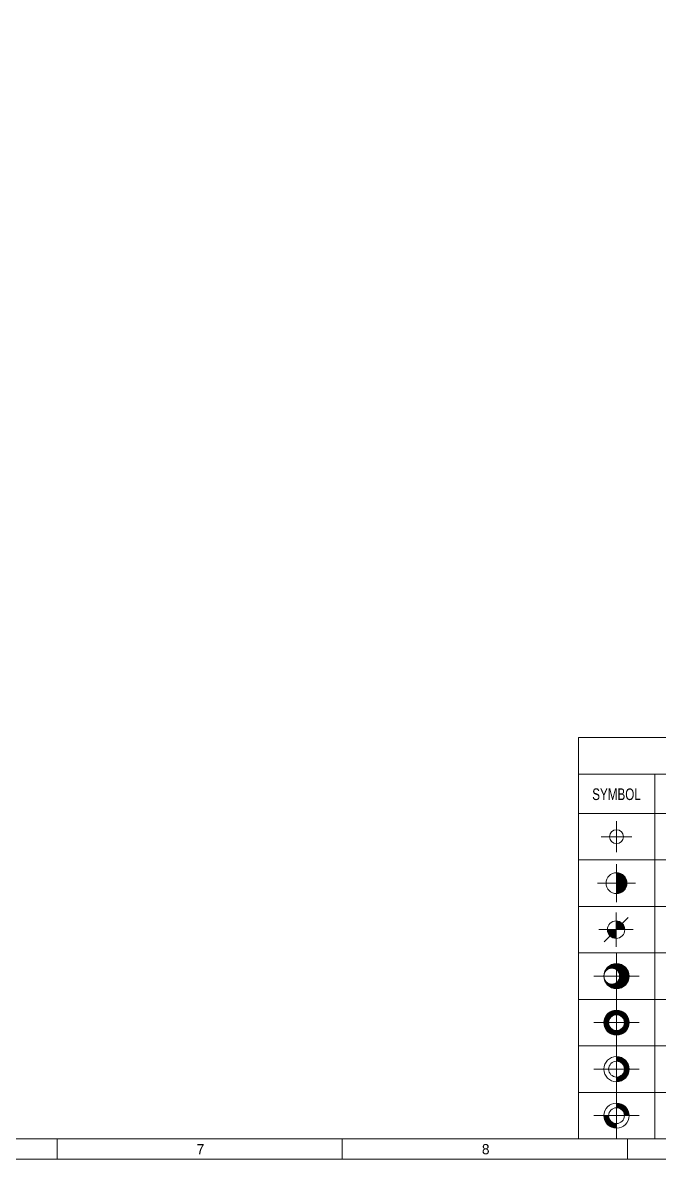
# Model space of a CAD drawing. Header units: feet. Extents: x -874657 to -867941, y -373275 to -356294.
# Drawn here: x -871366 to -870119, y -361038 to -358810 of the extents above; entities that cross this region are included whole.
import ezdxf
from ezdxf.enums import TextEntityAlignment as Align

# ---------------------------------------------------------------- set-up
doc = ezdxf.new("R2010")
doc.units = ezdxf.units.FT
doc.header["$LTSCALE"] = 1350
doc.header["$MEASUREMENT"] = 0
doc.layers.get('0').update_dxf_attribs({"lineweight": 0})
doc.styles.add('RomanD', font='CENTAUR.TTF')
doc.styles.add('RomanS', font='')
doc.styles.get('RomanS').set_extended_font_data('AR CENA')
pattern_1 = [(90, (-500843.74, -7416.415), (-38.5674495, 2e-15), [])]

# ---------------------------------------------------------------- blocks, each defined once
blk = doc.blocks.new('SSQQ')
for p, q in [((1489373.91, -273085.85), (1489373.91, -273080.85)), ((1489443.91, -273085.85), (1489443.91, -273080.85)), ((1489513.91, -273085.85), (1489513.91, -273080.85))]:
    blk.add_line(p, q)
for points in [[(1489794.41, -273085.85), (1488953.41, -273085.85), (1488953.41, -272491.85), (1489794.41, -272491.85)], [(1489789.41, -273080.85), (1488958.41, -273080.85), (1488958.41, -272496.85), (1489789.41, -272496.85)]]:
    blk.add_lwpolyline(points, close=True)
at = {"style": 'RomanS'}
for s, p in [('7', (1489408.19, -273084.62)), ('8', (1489478.19, -273084.62))]:
    blk.add_text(s, height=2.5, dxfattribs=at).set_placement(p)
blk = doc.blocks.new('*X3')
at = {"color": 0, "linetype": 'Continuous'}
for p, q in [((80.2, 139.42), (80.2, 139.55)), ((80.3, 139.67), (80.3, 139.87)), ((80.4, 139.84), (80.4, 140.11)), ((80.5, 139.98), (80.5, 140.29)), ((80.6, 140.09), (80.6, 140.45)), ((80.7, 140.19), (80.7, 140.58)), ((80.8, 140.27), (80.8, 140.7)), ((80.9, 140.34), (80.9, 140.81)), ((81, 140.4), (81, 140.91)), ((81.1, 140.45), (81.1, 140.99)), ((81.2, 140.49), (81.2, 141.07)), ((81.3, 140.52), (81.3, 141.14)), ((81.4, 140.55), (81.4, 141.21)), ((81.5, 140.57), (81.5, 141.27)), ((81.6, 140.59), (81.6, 141.32)), ((81.7, 140.6), (81.7, 141.37)), ((81.8, 140.6), (81.8, 141.41)), ((81.9, 140.6), (81.9, 141.45)), ((82, 140.59), (82, 141.49)), ((82.1, 140.58), (82.1, 141.52)), ((82.2, 140.56), (82.2, 141.54)), ((82.3, 140.53), (82.3, 141.56)), ((82.4, 140.5), (82.4, 141.58)), ((82.5, 140.46), (82.5, 141.6)), ((82.6, 140.41), (82.6, 141.61)), ((82.7, 140.35), (82.7, 141.61)), ((82.8, 140.28), (82.8, 141.62)), ((82.9, 140.21), (82.9, 141.62)), ((83, 140.11), (83, 141.61)), ((83.1, 140.01), (83.1, 141.6)), ((83.2, 139.88), (83.2, 141.59)), ((83.3, 139.71), (83.3, 141.57)), ((83.4, 139.49), (83.4, 141.55)), ((83.5, 136.3), (83.5, 141.53)), ((83.6, 136.33), (83.6, 141.5)), ((83.7, 136.36), (83.7, 141.47)), ((83.8, 136.4), (83.8, 141.43)), ((83.9, 136.44), (83.9, 141.39)), ((84, 136.49), (84, 141.35)), ((84.1, 136.54), (84.1, 141.3)), ((84.2, 136.59), (84.2, 141.24)), ((84.3, 136.66), (84.3, 141.18)), ((84.4, 136.72), (84.4, 141.11)), ((84.5, 136.8), (84.5, 141.03)), ((84.6, 136.88), (84.6, 140.95)), ((84.7, 136.97), (84.7, 140.86)), ((84.8, 137.08), (84.8, 140.76)), ((84.9, 137.19), (84.9, 140.64)), ((85, 137.32), (85, 140.51)), ((85.1, 137.46), (85.1, 140.37)), ((85.2, 137.63), (85.2, 140.2)), ((85.3, 137.84), (85.3, 139.99)), ((85.4, 138.11), (85.4, 139.72)), ((80.2, 138.28), (80.2, 138.42)), ((80.3, 137.96), (80.3, 138.17)), ((80.4, 137.73), (80.4, 137.99)), ((80.5, 137.54), (80.5, 137.85)), ((80.6, 137.39), (80.6, 137.74)), ((80.7, 137.25), (80.7, 137.65)), ((80.8, 137.13), (80.8, 137.57)), ((80.9, 137.02), (80.9, 137.5)), ((81, 136.93), (81, 137.44)), ((81.1, 136.84), (81.1, 137.39)), ((81.2, 136.76), (81.2, 137.34)), ((81.3, 136.69), (81.3, 137.31)), ((81.4, 136.62), (81.4, 137.28)), ((81.5, 136.56), (81.5, 137.26)), ((81.6, 136.51), (81.6, 137.24)), ((81.7, 136.46), (81.7, 137.23)), ((81.8, 136.42), (81.8, 137.23)), ((81.9, 136.38), (81.9, 137.23)), ((82, 136.34), (82, 137.24)), ((82.1, 136.31), (82.1, 137.25)), ((82.2, 136.29), (82.2, 137.27)), ((82.3, 136.27), (82.3, 137.3)), ((82.4, 136.25), (82.4, 137.33)), ((82.5, 136.24), (82.5, 137.38)), ((82.6, 136.23), (82.6, 137.42)), ((82.7, 136.22), (82.7, 137.48)), ((82.8, 136.22), (82.8, 137.55)), ((82.9, 136.22), (82.9, 137.63)), ((83, 136.22), (83, 137.72)), ((83.1, 136.23), (83.1, 137.83)), ((83.2, 136.24), (83.2, 137.96)), ((83.3, 136.26), (83.3, 138.12)), ((83.4, 136.28), (83.4, 138.35)), ((85.5, 138.56), (85.5, 139.28))]:
    blk.add_line(p, q, dxfattribs=at)
blk = doc.blocks.new('A$Cb54ddd13')
at = {"linetype": 'Continuous', "lineweight": 0}
h = blk.add_hatch(dxfattribs=at)
h.set_pattern_fill('_U', color=3, scale=38.567449, angle=90, style=0, pattern_type=0)
h.set_pattern_definition(pattern_1)
h.paths.add_polyline_path([(151300, 9065), (151612.4, 9065, 0.4142136), (150779.4, 9898.1), (150779.4, 9585.7, -0.4142136)])
h.paths.add_polyline_path([(150779.4, 8544.4), (150779.4, 8232, 0.4142136), (151612.4, 9065), (151300, 9065, -0.4142136)])
h.paths.add_polyline_path([(150258.7, 9065), (149946.3, 9065, 0.4142136), (150779.4, 8232), (150779.4, 8544.4, -0.4142136)])
h.paths.add_polyline_path([(150779.4, 9585.7), (150779.4, 9898.1, 0.4142136), (149946.3, 9065), (150258.7, 9065, -0.4142136)])
h = blk.add_hatch(dxfattribs=at)
h.set_pattern_fill('_U', color=3, scale=38.567449, angle=90, style=0, pattern_type=0)
h.set_pattern_definition(pattern_1)
h.paths.add_polyline_path([(150779.4, 6812.7), (150779.4, 6500.3, -0.4142136), (151300, 5979.6), (151612.4, 5979.6, 0.4142136)])
h.paths.add_polyline_path([(150779.4, 5459), (150779.4, 5146.6, 0.4142136), (151612.4, 5979.6), (151300, 5979.6, -0.4142136)])
h = blk.add_hatch(dxfattribs=at)
h.set_pattern_fill('_U', color=3, scale=38.567449, angle=90, style=0, pattern_type=0)
h.set_pattern_definition(pattern_1)
h.paths.add_polyline_path([(150779.4, 3727.3), (150779.4, 3414.9, -0.4142136), (151300, 2894.2), (151612.4, 2894.2, 0.4142136)])
h.paths.add_polyline_path([(150258.7, 2894.2), (149946.3, 2894.2, 0.4142136), (150779.4, 2061.2), (150779.4, 2373.6, -0.4142136)])
at = {"color": 3, "lineweight": 0}
for p, q in [((148248.4, 25552.6), (193501.2, 25552.6)), ((153310.4, 25552.6), (153310.4, 1351.5)), ((148248.4, 22949.3), (193501.2, 22949.3)), ((150779.4, 22427.5), (150779.4, 20385.7)), ((149758.5, 21406.6), (151800.3, 21406.6)), ((148248.4, 19863.9), (193501.2, 19863.9)), ((150779.4, 19573.5), (150779.4, 17068.9)), ((149527.1, 18321.2), (152031.7, 18321.2)), ((148248.4, 16778.5), (193501.2, 16778.5)), ((149949.6, 14432.1), (151557, 16039.5)), ((150753.3, 16372.4), (150753.3, 14099.2)), ((149616.7, 15235.8), (151889.9, 15235.8)), ((148248.4, 13693.1), (193501.2, 13693.1)), ((150779.4, 13653.2), (150779.4, 10647.7)), ((149276.6, 12150.4), (152282.1, 12150.4)), ((148248.4, 10607.7), (193501.2, 10607.7)), ((150779.4, 10567.8), (150779.4, 7562.3)), ((149276.6, 9065), (152282.1, 9065)), ((148248.4, 7522.3), (193501.2, 7522.3)), ((150779.4, 7482.4), (150779.4, 4476.9)), ((149276.6, 5979.6), (152282.1, 5979.6)), ((148248.4, 4436.9), (193501.2, 4436.9)), ((150779.4, 4397), (150779.4, 1391.5)), ((149276.6, 2894.2), (152282.1, 2894.2)), ((148248.4, 1351.5), (193501.2, 1351.5))]:
    blk.add_line(p, q, dxfattribs=at)
at = {"lineweight": 0}
blk.add_lwpolyline([(148248.4, 1351.5), (148248.4, 27992.4), (193501.2, 27992.4), (193501.2, 1351.5)], dxfattribs=at)
at = {"color": 3, "lineweight": 0}
for points, const_width in [([(150779.4, 17974.1, 0.4142136), (151126.5, 18321.2, 0.4142136), (150779.4, 18668.3, 1)], 694.2), ([(150753.3, 14946.6, -0.4142136), (150464, 15235.8, -0.4142136)], 578.5), ([(150753.3, 15525.1, -0.4142136), (151042.5, 15235.8, -0.4142136)], 578.5)]:
    blk.add_lwpolyline(points, format="xyb", dxfattribs=dict(at, const_width=const_width))
for centre, radius in [((150779.4, 21406.6), 462.8), ((150779.4, 18321.2), 694.2), ((150753.3, 15235.8), 578.5), ((150779.4, 12150.4), 833.1), ((150467, 12150.4), 520.7), ((150779.4, 9065), 833.1), ((150779.4, 9065), 520.7), ((150779.4, 5979.6), 833.1), ((150779.4, 5979.6), 520.7), ((150779.4, 2894.2), 833.1), ((150779.4, 2894.2), 520.7)]:
    blk.add_circle(centre, radius, dxfattribs=at)
at = {"xscale": 270.3076498061749, "yscale": 270.3076498061749, "zscale": 270.3076498061749}
blk.add_blockref('SSQQ', (-402475497.9, 73817193.4), dxfattribs=at)
at = {"color": 3, "linetype": 'Continuous', "lineweight": 0, "xscale": 308.5399035877606, "yscale": 308.5399035877606, "zscale": 308.5399035877606}
blk.add_blockref('*X3', (125224.9, -30710.7), dxfattribs=at)
at = {"color": 4, "lineweight": 0, "style": 'RomanD', "width": 0.75}
blk.add_text('SYMBOL', height=771.35, dxfattribs=at).set_placement((150779.4, 23836.6), align=Align.CENTER)

msp = doc.modelspace()

# ---------------------------------------------------------------- block references
at = {"color": 4, "linetype": 'Continuous', "xscale": 0.02954709151121422, "yscale": 0.02954709151121422, "zscale": 0.02954709151121422}
msp.add_blockref('A$Cb54ddd13', (-874657.4, -361038), dxfattribs=at)

doc.saveas('drawing.dxf')
